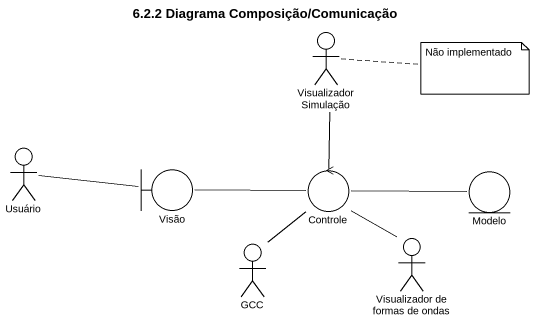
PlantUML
@startuml
title 6.2.2 Diagrama Composição/Comunicação
actor "Visualizador Simulação" as Visualizador_Simulação
actor Usuário
boundary Visão
control Controle
entity Modelo
actor GCC
actor "Visualizador de formas de ondas" as Visualizador_de_formas_de
Usuário -right- Visão
Visão -right- Controle
Controle -up- Visualizador_Simulação
Controle -right- Modelo
GCC -up- Controle
Visualizador_de_formas_de -up- Controle
note right of Visualizador_Simulação : Não implementado
@enduml
